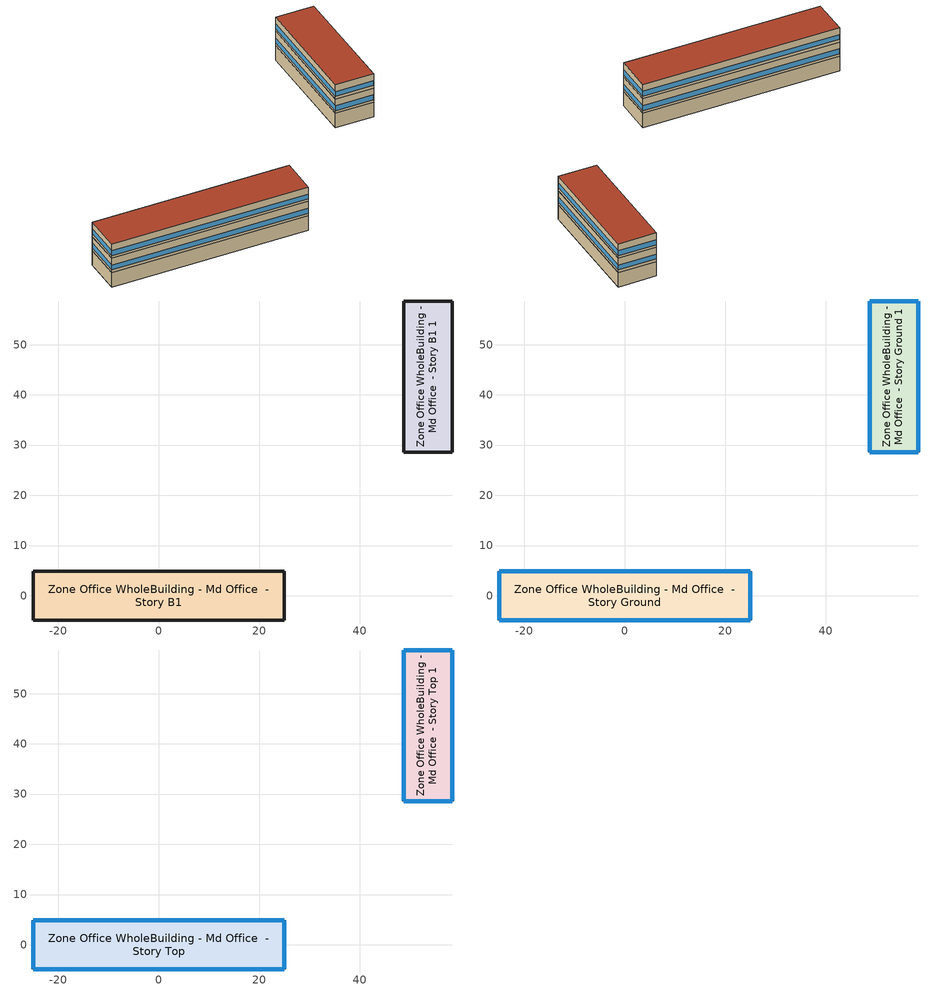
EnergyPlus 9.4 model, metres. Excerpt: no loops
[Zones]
Zone Office WholeBuilding - Md Office  - Story B1
 floor ground (Typical Insulated Carpeted 6in Slab Floor): -24.98,-4.84 -24.98,4.84 24.98,4.84 24.98,-4.84 z-3.96
 wall ground (Typical Insulated Basement Mass Wall): -24.98,4.84 -24.98,-4.84 24.98,-4.84 24.98,4.84 -24.98,4.84 z-3.96:0
 ceiling adiabatic (Typical Interior Ceiling): 24.98,-4.84 24.98,4.84 -24.98,4.84 -24.98,-4.84 z0
Zone Office WholeBuilding - Md Office  - Story B1 1
 floor ground (Typical Insulated Carpeted 6in Slab Floor): 58.43,28.61 48.76,28.61 48.76,58.7 58.43,58.7 z-3.96
 wall ground (Typical Insulated Basement Mass Wall): 48.76,28.61 58.43,28.61 58.43,58.7 48.76,58.7 48.76,28.61 z-3.96:0
 ceiling adiabatic (Typical Interior Ceiling): 58.43,58.7 48.76,58.7 48.76,28.61 58.43,28.61 z0
Zone Office WholeBuilding - Md Office  - Story Ground
 floor adiabatic (Typical Interior Floor): -24.98,-4.84 -24.98,4.84 24.98,4.84 24.98,-4.84 z0
 wall outside (Typical Insulated Exterior Mass Wall R-8.13): 24.98,-4.84 24.98,4.84 -24.98,4.84 -24.98,-4.84 24.98,-4.84 z0:3.96
 window (U 0.57 SHGC 0.49 Dbl Blue 6mm/6mm Air): 24.98,-4.81 24.98,4.81 / -24.98,4.81 -24.98,-4.81 z0.76:2.08; -24.96,-4.84 24.96,-4.84 / 24.96,4.84 -24.96,4.84 z0.76:2.07
 ceiling adiabatic (Typical Interior Ceiling): 24.98,-4.84 24.98,4.84 -24.98,4.84 -24.98,-4.84 z3.96
Zone Office WholeBuilding - Md Office  - Story Ground 1
 floor adiabatic (Typical Interior Floor): 58.43,28.61 48.76,28.61 48.76,58.7 58.43,58.7 z0
 wall outside (Typical Insulated Exterior Mass Wall R-8.13): 48.76,28.61 58.43,28.61 58.43,58.7 48.76,58.7 48.76,28.61 z0:3.96
 window (U 0.57 SHGC 0.49 Dbl Blue 6mm/6mm Air): 48.78,28.61 58.4,28.61 / 58.4,58.7 48.78,58.7 z0.76:2.08; 48.76,58.67 48.76,28.64 / 58.43,28.64 58.43,58.67 z0.76:2.07
 ceiling adiabatic (Typical Interior Ceiling): 58.43,58.7 48.76,58.7 48.76,28.61 58.43,28.61 z3.96
Zone Office WholeBuilding - Md Office  - Story Top
 floor adiabatic (Typical Interior Floor): -24.98,-4.84 -24.98,4.84 24.98,4.84 24.98,-4.84 z3.96
 wall outside (Typical Insulated Exterior Mass Wall R-8.13): -24.98,4.84 -24.98,-4.84 24.98,-4.84 24.98,4.84 -24.98,4.84 z3.96:7.92
 window (U 0.57 SHGC 0.49 Dbl Blue 6mm/6mm Air): -24.98,4.81 -24.98,-4.81 / 24.98,-4.81 24.98,4.81 z4.72:6.04; 24.96,4.84 -24.96,4.84 / -24.96,-4.84 24.96,-4.84 z4.72:6.03
 roof outside (Typical IEAD Roof R-15.87): 24.98,-4.84 24.98,4.84 -24.98,4.84 -24.98,-4.84 z7.92
Zone Office WholeBuilding - Md Office  - Story Top 1
 floor adiabatic (Typical Interior Floor): 58.43,28.61 48.76,28.61 48.76,58.7 58.43,58.7 z3.96
 wall outside (Typical Insulated Exterior Mass Wall R-8.13): 48.76,28.61 58.43,28.61 58.43,58.7 48.76,58.7 48.76,28.61 z3.96:7.92
 window (U 0.57 SHGC 0.49 Dbl Blue 6mm/6mm Air): 48.78,28.61 58.4,28.61 / 58.4,58.7 48.78,58.7 z4.72:6.04; 48.76,58.67 48.76,28.64 / 58.43,28.64 58.43,58.67 z4.72:6.03
 roof outside (Typical IEAD Roof R-15.87): 58.43,58.7 48.76,58.7 48.76,28.61 58.43,28.61 z7.92
[Building]
90.1-2004|MediumOffice: Terrain=City
[Site:Location]
Chicago Ohare Intl Ap_IL_USA: Latitude {deg}=41.98; Longitude {deg}=-87.92; Time Zone {hr}=-6; Elevation {m}=201
[Site:GroundTemperature:FCfactorMethod]
January Ground Temperature {C}=9.7; February Ground Temperature {C}=6; March Ground Temperature {C}=-2.2; April Ground Temperature {C}=-3.4; May Ground Temperature {C}=-4.2; June Ground Temperature {C}=2.7; July Ground Temperature {C}=7.5; August Ground Temperature {C}=13.7; September Ground Temperature {C}=18.6; October Ground Temperature {C}=22; November Ground Temperature {C}=20.7; December Ground Temperature {C}=16.5
[Site:WaterMainsTemperature]
Calculation Method=Correlation; Annual Average Outdoor Air Temperature {C}=9.925; Maximum Difference In Monthly Average Outdoor Air Temperatures {deltaC}=28.7
[SizingPeriod:DesignDay] Day of Month=21; Dry-Bulb Temperature Range Modifier Type=DefaultMultipliers; Humidity Condition Type=Wetbulb; Barometric Pressure {Pa}=98934; Rain Indicator=No; Snow Indicator=No; Daylight Saving Time Indicator=No
Name | Month | Day Type | Maximum Dry-Bulb Temperature {C} | Daily Dry-Bulb Temperature Range {deltaC} | Wetbulb or DewPoint at Maximum Dry-Bulb {C} | Wind Speed {m/s} | Wind Direction {deg} | Solar Model Indicator | ASHRAE Clear Sky Optical Depth for Beam Irradiance (taub) | ASHRAE Clear Sky Optical Depth for Diffuse Irradiance (taud) | Sky Clearness
Chicago Ohare Intl Ap Ann Clg .4% Condns DB=>MWB 1 | 7 | SummerDesignDay | 33.3 | 10.5 | 23.7 | 5.2 | 230 | ASHRAETau | 0.455 | 2.05
Chicago Ohare Intl Ap Ann Clg .4% Condns WB=>MDB 1 | 7 | SummerDesignDay | 31.2 | 10.5 | 25.5 | 5.2 | 230 | ASHRAETau | 0.455 | 2.05
Chicago Ohare Intl Ap Ann Htg 99.6% Condns DB 1 | 1 | WinterDesignDay | -20 | 0 | -20 | 4.9 | 270 | ASHRAEClearSky |  |  | 0
[Material] Thermal Absorptance=0.9
Name | Roughness | Thickness {m} | Conductivity {W/m-K} | Density {kg/m3} | Specific Heat {J/kg-K} | Solar Absorptance | Visible Absorptance
1/2IN Gypsum | Smooth | 0.0127 | 0.16 | 784.9 | 830 | 0.4 | 0.4
100mm Normalweight concrete floor | MediumRough | 0.1016 | 2.31045 | 2322 | 832.557 | 0.7 | 0.7
1IN Stucco | Smooth | 0.0253 | 0.6918 | 1858 | 837 | 0.7 | 0.92
6 in. Normalweight Concrete Floor | MediumRough | 0.1524 | 2.31 | 2322 | 832 | 0.7 | 0.7
8 in. Concrete Block Basement Wall | MediumRough | 0.2032 | 1.326 | 1842 | 912 | 0.7 | 0.7
8IN CONCRETE HW RefBldg | Rough | 0.2032 | 1.311 | 2240 | 836.8 | 0.7 | 0.7
Metal Roof Surface | Smooth | 0.0008 | 45.28 | 7824 | 500 | 0.7 | 0.7
Roof Membrane | VeryRough | 0.0095 | 0.16 | 1121.29 | 1460 | 0.7 | 0.7
[Material:NoMass] Roughness=Smooth; Thermal Absorptance=0.9; Solar Absorptance=0.7
Name | Thermal Resistance {m2-K/W} | Visible Absorptance
CP02 CARPET PAD; Typical Carpet Pad | 0.21648 | 0.8
Typical Insulation R-14.76 | 2.59864 | 0.7
Typical Insulation R-5.74 | 1.01115 | 0.7
[WindowMaterial:Gas]
AIR 6MM: Gas Type=Air; Thickness {m}=0.0063
[WindowMaterial:Glazing] Optical Data Type=SpectralAverage; Thickness {m}=0.006; Infrared Transmittance at Normal Incidence=0; Front Side Infrared Hemispherical Emissivity=0.84; Back Side Infrared Hemispherical Emissivity=0.84; Conductivity {W/m-K}=0.9; Dirt Correction Factor for Solar and Visible Transmittance=1; Solar Diffusing=No
Name | Solar Transmittance at Normal Incidence | Front Side Solar Reflectance at Normal Incidence | Back Side Solar Reflectance at Normal Incidence | Visible Transmittance at Normal Incidence | Front Side Visible Reflectance at Normal Incidence | Back Side Visible Reflectance at Normal Incidence
BLUE 6MM | 0.48 | 0.05 | 0.05 | 0.57 | 0.06 | 0.06
CLEAR 6MM | 0.775 | 0.071 | 0.071 | 0.881 | 0.08 | 0.08
[Construction]
Typical IEAD Roof R-15.87: Roof Membrane, Typical Insulation R-14.76, Metal Roof Surface
Typical Insulated Basement Mass Wall: 8 in. Concrete Block Basement Wall
Typical Insulated Carpeted 6in Slab Floor: 6 in. Normalweight Concrete Floor, Typical Carpet Pad
Typical Insulated Exterior Mass Wall R-8.13: 1IN Stucco, 8IN CONCRETE HW RefBldg, Typical Insulation R-5.74, 1/2IN Gypsum
Typical Interior Ceiling: CP02 CARPET PAD, 100mm Normalweight concrete floor
Typical Interior Floor: 100mm Normalweight concrete floor, CP02 CARPET PAD
U 0.57 SHGC 0.49 Dbl Blue 6mm/6mm Air: BLUE 6MM, AIR 6MM, CLEAR 6MM
[Zone] Multiplier=1; Part of Total Floor Area=Yes
Zone Office WholeBuilding - Md Office  - Story B1; Zone Office WholeBuilding - Md Office  - Story B1 1; Zone Office WholeBuilding - Md Office  - Story Ground; Zone Office WholeBuilding - Md Office  - Story Ground 1; Zone Office WholeBuilding - Md Office  - Story Top; Zone Office WholeBuilding - Md Office  - Story Top 1
[ElectricEquipment] Zone or ZoneList=Zone Office WholeBuilding - Md Office  - Story B1; Design Level Calculation Method=EquipmentLevel
Name | Schedule | Design Level {W} | Fraction Radiant | Fraction Latent | Fraction Lost
2 Elevator Fans | Elevator Schedule 3 | 149.4504 | 0.5
2 Elevator Lift Motors | Elevator Schedule 1 | 32110 | 0 | 0 | 1
2 Elevator Lights | Elevator Schedule 2 | 177.917 | 0.5
[ZoneInfiltration:DesignFlowRate] Schedule=Always On Discrete; Design Flow Rate Calculation Method=Flow/ExteriorArea; Constant Term Coefficient=0; Temperature Term Coefficient=0; Velocity Term Coefficient=0.224; Velocity Squared Term Coefficient=0
Name | Zone or ZoneList | Flow per Exterior Surface Area {m3/s-m2}
Office WholeBuilding - Md Office  - Story Ground Infiltration | Zone Office WholeBuilding - Md Office  - Story Ground | 0.00102523
Office WholeBuilding - Md Office  - Story Ground 1 Infiltration | Zone Office WholeBuilding - Md Office  - Story Ground 1 | 0.00102523
Office WholeBuilding - Md Office  - Story Top Infiltration | Zone Office WholeBuilding - Md Office  - Story Top | 0.000506921
Office WholeBuilding - Md Office  - Story Top 1 Infiltration | Zone Office WholeBuilding - Md Office  - Story Top 1 | 0.000533
[AvailabilityManager:NightCycle] Applicability Schedule=Always On Discrete; Fan Schedule=Always On Discrete; Control Type=CycleOnAny; Thermostat Tolerance {deltaC}=1; Cycling Run Time Control Type=FixedRunTime; Cycling Run Time {s}=1800
Availability Manager Night Cycle 2; Availability Manager Night Cycle 1; Availability Manager Night Cycle 4; Availability Manager Night Cycle 3; Availability Manager Night Cycle 6; Availability Manager Night Cycle 5
[AvailabilityManager:Scheduled] Schedule=Always On Discrete
Zone Office WholeBuilding - Md Office  - Story B1 1 PSZ-AC OA System Availability Manager; Zone Office WholeBuilding - Md Office  - Story B1 PSZ-AC OA System Availability Manager; Zone Office WholeBuilding - Md Office  - Story Ground 1 PSZ-AC OA System Availability Manager; Zone Office WholeBuilding - Md Office  - Story Ground PSZ-AC OA System Availability Manager; Zone Office WholeBuilding - Md Office  - Story Top 1 PSZ-AC OA System Availability Manager; Zone Office WholeBuilding - Md Office  - Story Top PSZ-AC OA System Availability Manager
[Exterior:Lights] Control Option=AstronomicalClock
Name | Schedule | Design Level {W}
Building Facades | Schedule Ruleset 1 | 1695.68
Main Entries | Always On Discrete | 600
Other Doors | Always On Discrete | 200
Parking Areas and Drives | Always On Discrete | 6075
[Schedule:Day:Interval]
6 space(s) Occ Sch Default 1: No, 05:00, 0, 07:00, 0.00829167, 08:00, 0.0621875, 11:00, 0, 13:00, 0.0373125, 16:00, 0, 17:00, 0.0538958, 18:00, 0.0165833, 21:00, 0, 22:00, 0.00414583, 24:00, 0
6 space(s) Occ Sch Default 2; 6 space(s) Occ Sch Default 3: No, 05:00, 0, 07:00, 1, 08:00, 1, 11:00, 0, 13:00, 1, 16:00, 0, 17:00, 1, 18:00, 1, 21:00, 0, 22:00, 1, 24:00, 0
6 space(s) Occ Sch Saturday 1: No, 05:00, 0, 06:00, 0.00829167, 07:00, 0, 08:00, 0.0165833, 11:00, 0, 12:00, 0.0165833, 16:00, 0, 17:00, 0.00414583, 18:00, 0, 19:00, 0.00414583, 24:00, 0
6 space(s) Occ Sch Saturday 2; 6 space(s) Occ Sch Saturday 3: No, 05:00, 0, 06:00, 1, 07:00, 0, 08:00, 1, 11:00, 0, 12:00, 1, 16:00, 0, 17:00, 1, 18:00, 0, 19:00, 1, 24:00, 0
6 space(s) Occ Sch Summer Design Day 1; 6 space(s) Occ Sch Summer Design Day 2; 6 space(s) Occ Sch Summer Design Day 3; 6 space(s) Occ Sch Winter Design Day 1; 6 space(s) Occ Sch Winter Design Day 2; 6 space(s) Occ Sch Winter Design Day 3: No, 24:00, 1
6 space(s) Occ Sch Sunday 1: No, 05:00, 0, 06:00, 0.00414583, 17:00, 0, 18:00, 0.00414583, 24:00, 0
6 space(s) Occ Sch Sunday 2; 6 space(s) Occ Sch Sunday 3: No, 05:00, 0, 06:00, 1, 17:00, 0, 18:00, 1, 24:00, 0
Schedule Day 15: No, 06:00, 0, 24:00, 1
[Schedule:Week:Daily]
Elevator Schedule 1 Week Rule - Jan1-Jan3: 6 space(s) Occ Sch Default 1, 6 space(s) Occ Sch Default 1, 6 space(s) Occ Sch Default 1, 6 space(s) Occ Sch Default 1, 6 space(s) Occ Sch Default 1, 6 space(s) Occ Sch Default 1, 6 space(s) Occ Sch Saturday 1, 6 space(s) Occ Sch Default 1, 6 space(s) Occ Sch Summer Design Day 1, 6 space(s) Occ Sch Winter Design Day 1, 6 space(s) Occ Sch Default 1, 6 space(s) Occ Sch Default 1
Elevator Schedule 1 Week Rule - Jan4-Dec31: 6 space(s) Occ Sch Sunday 1, 6 space(s) Occ Sch Default 1, 6 space(s) Occ Sch Default 1, 6 space(s) Occ Sch Default 1, 6 space(s) Occ Sch Default 1, 6 space(s) Occ Sch Default 1, 6 space(s) Occ Sch Saturday 1, 6 space(s) Occ Sch Default 1, 6 space(s) Occ Sch Summer Design Day 1, 6 space(s) Occ Sch Winter Design Day 1, 6 space(s) Occ Sch Default 1, 6 space(s) Occ Sch Default 1
Elevator Schedule 2 Week Rule - Jan1-Jan3: 6 space(s) Occ Sch Default 2, 6 space(s) Occ Sch Default 2, 6 space(s) Occ Sch Default 2, 6 space(s) Occ Sch Default 2, 6 space(s) Occ Sch Default 2, 6 space(s) Occ Sch Default 2, 6 space(s) Occ Sch Saturday 2, 6 space(s) Occ Sch Default 2, 6 space(s) Occ Sch Summer Design Day 2, 6 space(s) Occ Sch Winter Design Day 2, 6 space(s) Occ Sch Default 2, 6 space(s) Occ Sch Default 2
Elevator Schedule 2 Week Rule - Jan4-Dec31: 6 space(s) Occ Sch Sunday 2, 6 space(s) Occ Sch Default 2, 6 space(s) Occ Sch Default 2, 6 space(s) Occ Sch Default 2, 6 space(s) Occ Sch Default 2, 6 space(s) Occ Sch Default 2, 6 space(s) Occ Sch Saturday 2, 6 space(s) Occ Sch Default 2, 6 space(s) Occ Sch Summer Design Day 2, 6 space(s) Occ Sch Winter Design Day 2, 6 space(s) Occ Sch Default 2, 6 space(s) Occ Sch Default 2
Elevator Schedule 3 Week Rule - Jan1-Jan3: 6 space(s) Occ Sch Default 3, 6 space(s) Occ Sch Default 3, 6 space(s) Occ Sch Default 3, 6 space(s) Occ Sch Default 3, 6 space(s) Occ Sch Default 3, 6 space(s) Occ Sch Default 3, 6 space(s) Occ Sch Saturday 3, 6 space(s) Occ Sch Default 3, 6 space(s) Occ Sch Summer Design Day 3, 6 space(s) Occ Sch Winter Design Day 3, 6 space(s) Occ Sch Default 3, 6 space(s) Occ Sch Default 3
Elevator Schedule 3 Week Rule - Jan4-Dec31: 6 space(s) Occ Sch Sunday 3, 6 space(s) Occ Sch Default 3, 6 space(s) Occ Sch Default 3, 6 space(s) Occ Sch Default 3, 6 space(s) Occ Sch Default 3, 6 space(s) Occ Sch Default 3, 6 space(s) Occ Sch Saturday 3, 6 space(s) Occ Sch Default 3, 6 space(s) Occ Sch Summer Design Day 3, 6 space(s) Occ Sch Winter Design Day 3, 6 space(s) Occ Sch Default 3, 6 space(s) Occ Sch Default 3
Schedule Ruleset 1 Week Rule - Jan1-Dec31: Schedule Day 15, Schedule Day 15, Schedule Day 15, Schedule Day 15, Schedule Day 15, Schedule Day 15, Schedule Day 15, Schedule Day 15, Schedule Day 15, Schedule Day 15, Schedule Day 15, Schedule Day 15
[Schedule:Year]
Elevator Schedule 1: Elevator Schedule 1 Week Rule - Jan1-Jan3, 1, 1, 1, 3, Elevator Schedule 1 Week Rule - Jan4-Dec31, 1, 4, 12, 31
Elevator Schedule 2: Elevator Schedule 2 Week Rule - Jan1-Jan3, 1, 1, 1, 3, Elevator Schedule 2 Week Rule - Jan4-Dec31, 1, 4, 12, 31
Elevator Schedule 3: Elevator Schedule 3 Week Rule - Jan1-Jan3, 1, 1, 1, 3, Elevator Schedule 3 Week Rule - Jan4-Dec31, 1, 4, 12, 31
Schedule Ruleset 1: Schedule Ruleset 1 Week Rule - Jan1-Dec31, 1, 1, 12, 31
[Schedule:Constant]
Always On Discrete: Hourly Value=1
